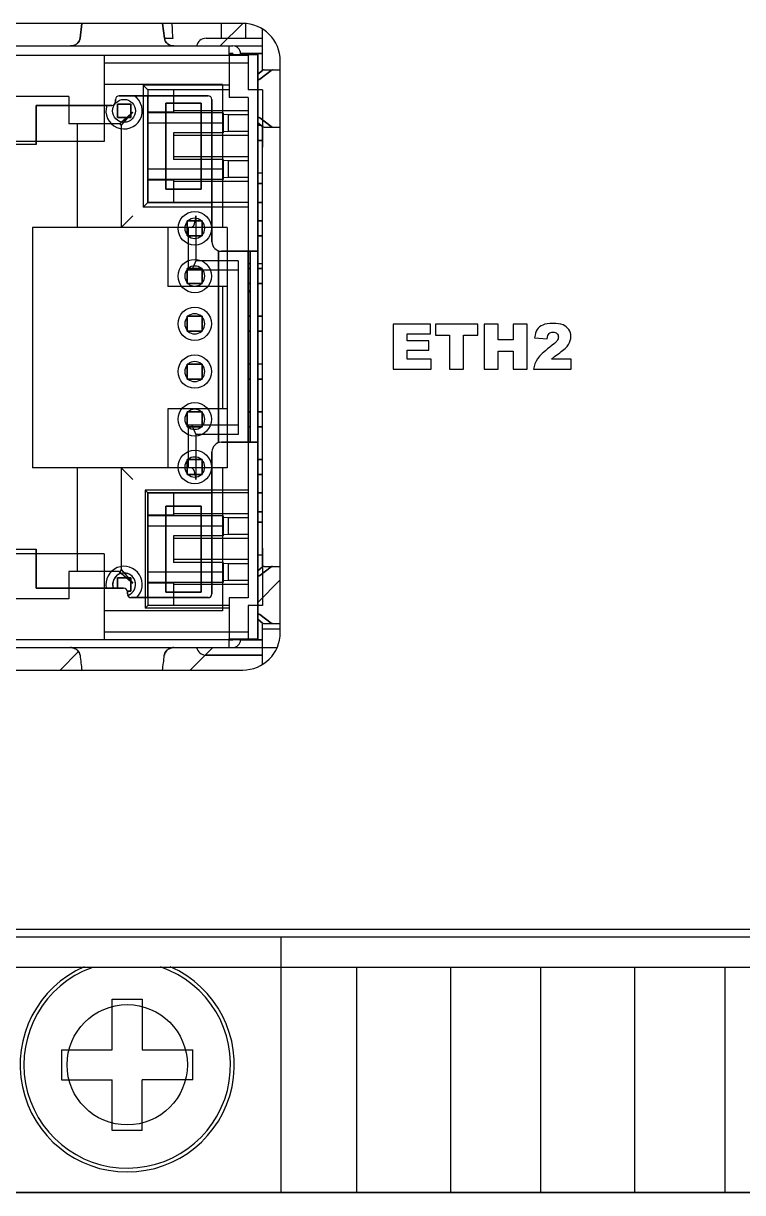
# Model space of a CAD drawing. Header units: millimetres. Extents: x 40 to 416, y -270 to 20.
# Drawn here: x 58.14 to 77.28, y -270 to -238.9 of the extents above; entities that cross this region are included whole.
import ezdxf

# ---------------------------------------------------------------- set-up
doc = ezdxf.new("R2010")
doc.units = ezdxf.units.MM

# ---------------------------------------------------------------- blocks, each defined once
blk = doc.blocks.new('MOD_MPU710')
at = {"linetype": 'Continuous'}
for p, q in [((19.646, 30.706), (19.695, 31.103)), ((23.974, 31.102), (11.312, 31.102)), ((19.695, 31.103), (19.646, 30.706)), ((21.839, 31.103), (21.888, 30.706)), ((21.888, 30.706), (21.839, 31.103)), ((23.374, 30.502), (23.974, 31.102)), ((23.4, 31.1), (23.4, 30.705)), ((24.05, 31.09), (24.05, 30.705)), ((24.5, 29.852), (24.5, 30.942)), ((11.115, 30.502), (23.713, 30.502)), ((11.115, 30.502), (23.713, 30.502)), ((19.589, 30.586), (19.623, 30.632)), ((19.623, 30.632), (19.589, 30.586)), ((19.63, 30.646), (19.646, 30.706)), ((19.646, 30.706), (19.63, 30.646)), ((21.888, 30.706), (21.904, 30.647)), ((22.114, 30.7), (21.89, 30.7)), ((21.945, 30.586), (21.911, 30.632)), ((21.912, 30.632), (21.945, 30.586)), ((22.997, 30.705), (24.5, 30.705)), ((22.997, 30.705), (24.5, 30.705)), ((23.612, 30.273), (23.612, 30.502)), ((23.612, 30.273), (23.612, 30.502)), ((23.759, 30.502), (24.5, 30.502)), ((23.759, 30.502), (24.5, 30.502)), ((24.119, 30.249), (11.47, 30.249)), ((20.284, 30.249), (20.284, 27.963)), ((23.611, 30.249), (23.611, 29.131)), ((23.713, 30.299), (23.612, 30.299)), ((23.612, 30.299), (23.713, 30.299)), ((23.612, 30.273), (24.374, 30.273)), ((23.612, 30.273), (24.374, 30.273)), ((23.713, 30.299), (23.713, 30.273)), ((23.713, 30.273), (23.713, 30.299)), ((23.917, 30.299), (23.917, 30.273)), ((23.917, 30.273), (23.917, 30.299)), ((24.5, 30.299), (23.917, 30.299)), ((23.917, 30.299), (24.5, 30.299)), ((24.05, 30.299), (24.05, 30.273)), ((24.119, 30.249), (24.119, 29.334)), ((24.374, 30.273), (24.374, 14.729)), ((24.374, 14.729), (24.374, 30.273)), ((24.119, 30.046), (20.284, 30.046)), ((24.545, 29.867), (24.96, 29.867)), ((24.545, 29.867), (24.96, 29.867)), ((24.974, 14.9), (24.974, 30.102)), ((24.504, 29.852), (24.374, 29.75)), ((24.374, 29.75), (24.504, 29.852)), ((24.381, 29.637), (24.377, 29.651)), ((24.393, 29.62), (24.381, 29.637)), ((24.393, 29.621), (24.432, 29.621)), ((24.406, 29.614), (24.393, 29.62)), ((24.393, 29.62), (24.406, 29.614)), ((24.412, 29.613), (24.406, 29.614)), ((24.406, 29.614), (24.412, 29.613)), ((24.432, 29.621), (24.412, 29.613)), ((24.412, 29.613), (24.419, 29.614)), ((24.419, 29.614), (24.432, 29.621)), ((24.728, 29.852), (24.432, 29.621)), ((24.432, 29.621), (24.728, 29.852)), ((23.433, 29.474), (20.284, 29.474)), ((21.321, 29.462), (21.321, 26.211)), ((21.321, 29.462), (21.448, 29.335)), ((23.611, 29.462), (21.321, 29.462)), ((21.448, 29.335), (21.448, 26.338)), ((23.611, 29.335), (21.448, 29.335)), ((22.134, 29.335), (22.134, 28.74)), ((23.433, 29.474), (23.433, 25.677)), ((24.5, 29.334), (24.119, 29.334)), ((24.5, 29.334), (24.5, 27.81)), ((19.344, 29.157), (17.439, 29.157)), ((19.344, 29.157), (19.344, 28.433)), ((20.589, 29.075), (20.589, 29.021)), ((20.589, 29.021), (20.589, 29.075)), ((20.639, 28.953), (20.639, 28.598)), ((20.639, 28.598), (20.639, 28.953)), ((20.995, 28.953), (20.639, 28.953)), ((20.639, 28.953), (20.995, 28.953)), ((23.055, 29.175), (20.689, 29.175)), ((20.689, 29.175), (23.055, 29.175)), ((20.995, 28.953), (20.995, 28.598)), ((20.995, 28.598), (20.995, 28.953)), ((21.448, 29.175), (21.448, 26.336)), ((21.448, 26.336), (21.448, 29.175)), ((21.928, 28.979), (21.928, 26.693)), ((21.928, 26.693), (21.928, 28.979)), ((22.868, 28.979), (21.928, 28.979)), ((21.928, 28.979), (22.868, 28.979)), ((22.868, 28.979), (22.868, 26.693)), ((22.868, 26.693), (22.868, 28.979)), ((23.155, 29.075), (23.155, 25.295)), ((23.155, 25.295), (23.155, 29.075)), ((24.119, 29.131), (23.611, 29.131)), ((24.119, 29.131), (24.119, 15.822)), ((18.481, 28.921), (18.481, 27.883)), ((18.481, 27.883), (18.481, 28.921)), ((20.489, 28.921), (18.481, 28.921)), ((18.481, 28.921), (20.489, 28.921)), ((20.69, 28.433), (21.046, 28.737)), ((20.741, 28.382), (21.046, 28.737)), ((20.741, 28.382), (21.046, 28.737)), ((22.134, 28.74), (21.448, 28.74)), ((23.455, 28.726), (21.448, 28.726)), ((24.119, 28.776), (22.134, 28.776)), ((23.455, 28.726), (23.455, 28.191)), ((23.582, 28.671), (23.455, 28.676)), ((23.582, 28.671), (23.582, 28.226)), ((24.119, 28.671), (23.582, 28.671)), ((20.69, 28.433), (19.344, 28.433)), ((19.572, 28.433), (19.572, 25.677)), ((20.995, 28.598), (20.639, 28.598)), ((20.639, 28.598), (20.995, 28.598)), ((20.739, 28.395), (20.734, 28.407)), ((20.741, 28.382), (20.741, 25.677)), ((23.455, 28.449), (21.448, 28.449)), ((24.374, 28.46), (24.504, 28.358)), ((24.504, 28.358), (24.374, 28.46)), ((24.374, 28.393), (24.46, 28.393)), ((24.462, 28.391), (24.374, 28.391)), ((24.379, 28.566), (24.377, 28.559)), ((24.393, 28.59), (24.379, 28.569)), ((24.393, 28.59), (24.406, 28.596)), ((24.406, 28.596), (24.393, 28.59)), ((24.432, 28.589), (24.393, 28.589)), ((24.406, 28.596), (24.412, 28.597)), ((24.412, 28.597), (24.406, 28.596)), ((24.412, 28.597), (24.419, 28.596)), ((24.432, 28.589), (24.412, 28.597)), ((24.419, 28.596), (24.432, 28.589)), ((24.728, 28.358), (24.432, 28.589)), ((24.432, 28.589), (24.728, 28.358)), ((24.5, 16.644), (24.5, 28.343)), ((24.545, 28.343), (24.96, 28.343)), ((24.545, 28.343), (24.96, 28.343)), ((22.134, 28.191), (22.134, 27.482)), ((23.455, 28.191), (22.134, 28.191)), ((24.119, 28.116), (22.134, 28.116)), ((23.582, 28.226), (23.455, 28.222)), ((24.119, 28.226), (23.582, 28.226)), ((18.481, 27.883), (16.449, 27.883)), ((18.481, 27.883), (16.449, 27.883)), ((20.284, 27.963), (17.236, 27.963)), ((24.5, 27.991), (24.374, 27.991)), ((24.374, 27.991), (24.5, 27.991)), ((24.119, 27.557), (22.134, 27.557)), ((23.455, 27.482), (22.134, 27.482)), ((23.455, 27.482), (23.455, 26.947)), ((23.582, 27.446), (23.455, 27.451)), ((23.582, 27.446), (23.582, 27.002)), ((24.119, 27.446), (23.582, 27.446)), ((23.455, 27.224), (21.448, 27.224)), ((24.374, 27.123), (24.5, 27.123)), ((24.5, 27.121), (24.374, 27.121)), ((23.455, 26.947), (21.448, 26.947)), ((22.134, 26.932), (21.448, 26.932)), ((22.134, 26.932), (22.134, 26.338)), ((24.119, 26.897), (22.134, 26.897)), ((23.582, 27.002), (23.455, 26.997)), ((24.119, 27.002), (23.582, 27.002)), ((24.5, 26.844), (24.374, 26.844)), ((24.374, 26.844), (24.5, 26.844)), ((22.868, 26.693), (21.928, 26.693)), ((21.928, 26.693), (22.868, 26.693)), ((21.448, 26.338), (21.321, 26.211)), ((24.119, 26.211), (21.321, 26.211)), ((24.119, 26.338), (21.448, 26.338)), ((23.155, 26.336), (21.448, 26.336)), ((21.448, 26.336), (23.155, 26.336)), ((24.5, 26.336), (24.374, 26.336)), ((24.374, 26.336), (24.5, 26.336)), ((21.046, 25.982), (20.741, 25.677)), ((20.741, 25.677), (21.046, 25.982)), ((22.497, 25.851), (22.497, 25.451)), ((22.497, 25.451), (22.497, 25.851)), ((22.897, 25.851), (22.497, 25.851)), ((22.497, 25.851), (22.897, 25.851)), ((22.724, 25.982), (22.724, 24.788)), ((22.897, 25.851), (22.897, 25.451)), ((22.897, 25.451), (22.897, 25.851)), ((24.374, 25.853), (24.5, 25.853)), ((24.5, 25.851), (24.374, 25.851)), ((18.379, 25.677), (18.379, 19.276)), ((23.56, 25.677), (18.379, 25.677)), ((21.985, 25.677), (21.985, 24.102)), ((22.519, 25.677), (22.519, 24.534)), ((23.56, 25.677), (23.56, 19.276)), ((22.897, 25.451), (22.497, 25.451)), ((22.497, 25.451), (22.897, 25.451)), ((24.5, 25.451), (24.374, 25.451)), ((24.374, 25.451), (24.5, 25.451)), ((23.332, 25.053), (23.332, 19.949)), ((23.332, 19.949), (23.332, 25.053)), ((24.374, 25.041), (23.409, 25.041)), ((23.409, 25.041), (24.374, 25.041)), ((24.119, 25.041), (24.119, 19.961)), ((24.119, 19.961), (24.119, 25.041)), ((24.171, 25.041), (24.171, 19.961)), ((24.171, 19.961), (24.171, 25.041)), ((22.497, 24.581), (22.497, 24.181)), ((22.497, 24.181), (22.497, 24.581)), ((22.897, 24.581), (22.497, 24.581)), ((22.497, 24.581), (22.897, 24.581)), ((22.724, 24.788), (22.621, 24.534)), ((23.852, 24.788), (22.724, 24.788)), ((22.897, 24.581), (22.897, 24.181)), ((22.897, 24.181), (22.897, 24.581)), ((23.852, 24.788), (23.852, 20.165)), ((24.171, 24.71), (24.119, 24.71)), ((24.119, 24.583), (24.171, 24.583)), ((24.171, 24.581), (24.119, 24.581)), ((24.5, 24.71), (24.374, 24.71)), ((24.374, 24.583), (24.5, 24.583)), ((24.5, 24.581), (24.374, 24.581)), ((23.852, 24.534), (22.519, 24.534)), ((23.56, 24.102), (21.985, 24.102)), ((22.897, 24.181), (22.497, 24.181)), ((22.497, 24.181), (22.897, 24.181)), ((23.433, 24.102), (23.433, 20.851)), ((24.171, 24.181), (24.119, 24.181)), ((24.119, 24.181), (24.171, 24.181)), ((24.5, 24.181), (24.374, 24.181)), ((24.374, 24.181), (24.5, 24.181)), ((22.497, 23.311), (22.497, 22.911)), ((22.497, 22.911), (22.497, 23.311)), ((22.897, 23.311), (22.497, 23.311)), ((22.497, 23.311), (22.897, 23.311)), ((22.897, 23.311), (22.897, 22.911)), ((22.897, 22.911), (22.897, 23.311)), ((24.119, 23.313), (24.171, 23.313)), ((24.171, 23.311), (24.119, 23.311)), ((24.374, 23.313), (24.5, 23.313)), ((24.5, 23.311), (24.374, 23.311)), ((27.974, 23.101), (27.974, 21.901)), ((28.968, 23.101), (27.974, 23.101)), ((28.968, 22.845), (28.968, 23.101)), ((29.101, 23.101), (29.101, 22.805)), ((30.228, 23.101), (29.101, 23.101)), ((30.228, 22.805), (30.228, 23.101)), ((30.398, 23.101), (30.398, 21.901)), ((30.769, 23.101), (30.398, 23.101)), ((30.769, 22.681), (30.769, 23.101)), ((31.174, 23.101), (31.174, 22.681)), ((31.546, 23.101), (31.174, 23.101)), ((31.546, 21.901), (31.546, 23.101)), ((22.897, 22.911), (22.497, 22.911)), ((22.497, 22.911), (22.897, 22.911)), ((24.171, 22.911), (24.119, 22.911)), ((24.119, 22.911), (24.171, 22.911)), ((24.5, 22.911), (24.374, 22.911)), ((24.374, 22.911), (24.5, 22.911)), ((28.346, 22.654), (28.346, 22.845)), ((28.346, 22.845), (28.968, 22.845)), ((29.101, 22.805), (29.479, 22.805)), ((29.479, 22.805), (29.479, 21.901)), ((29.85, 21.901), (29.85, 22.805)), ((29.85, 22.805), (30.228, 22.805)), ((31.739, 22.738), (32.072, 22.711)), ((28.923, 22.654), (28.346, 22.654)), ((28.346, 22.173), (28.346, 22.409)), ((28.346, 22.409), (28.923, 22.409)), ((28.923, 22.409), (28.923, 22.654)), ((31.174, 22.681), (30.769, 22.681)), ((28.986, 22.173), (28.346, 22.173)), ((28.986, 21.901), (28.986, 22.173)), ((30.769, 21.901), (30.769, 22.386)), ((30.769, 22.386), (31.174, 22.386)), ((31.174, 22.386), (31.174, 21.901)), ((32.194, 22.173), (32.273, 22.245)), ((32.714, 22.173), (32.194, 22.173)), ((32.273, 22.245), (32.408, 22.343)), ((32.714, 21.901), (32.714, 22.173)), ((22.497, 22.041), (22.497, 21.641)), ((22.497, 21.641), (22.497, 22.041)), ((22.897, 22.041), (22.497, 22.041)), ((22.497, 22.041), (22.897, 22.041)), ((22.897, 22.041), (22.897, 21.641)), ((22.897, 21.641), (22.897, 22.041)), ((24.119, 22.043), (24.171, 22.043)), ((24.171, 22.041), (24.119, 22.041)), ((24.374, 22.043), (24.5, 22.043)), ((24.5, 22.041), (24.374, 22.041)), ((27.974, 21.901), (28.986, 21.901)), ((29.479, 21.901), (29.85, 21.901)), ((30.398, 21.901), (30.769, 21.901)), ((31.174, 21.901), (31.546, 21.901)), ((31.714, 21.901), (32.714, 21.901)), ((22.897, 21.641), (22.497, 21.641)), ((22.497, 21.641), (22.897, 21.641)), ((24.171, 21.641), (24.119, 21.641)), ((24.119, 21.641), (24.171, 21.641)), ((24.5, 21.641), (24.374, 21.641)), ((24.374, 21.641), (24.5, 21.641)), ((21.985, 20.851), (21.985, 19.276)), ((23.56, 20.851), (21.985, 20.851)), ((22.497, 20.771), (22.497, 20.371)), ((22.497, 20.371), (22.497, 20.771)), ((22.897, 20.771), (22.497, 20.771)), ((22.497, 20.771), (22.897, 20.771)), ((22.897, 20.771), (22.897, 20.371)), ((22.897, 20.371), (22.897, 20.771)), ((24.119, 20.773), (24.171, 20.773)), ((24.171, 20.771), (24.119, 20.771)), ((24.374, 20.773), (24.5, 20.773)), ((24.5, 20.771), (24.374, 20.771)), ((22.897, 20.371), (22.497, 20.371)), ((22.497, 20.371), (22.897, 20.371)), ((22.519, 20.419), (22.519, 19.276)), ((23.852, 20.419), (22.519, 20.419)), ((22.621, 20.419), (22.724, 20.165)), ((24.171, 20.371), (24.119, 20.371)), ((24.119, 20.371), (24.171, 20.371)), ((24.5, 20.371), (24.374, 20.371)), ((24.374, 20.371), (24.5, 20.371)), ((22.724, 20.165), (22.724, 18.971)), ((23.852, 20.165), (22.724, 20.165)), ((24.374, 19.961), (23.409, 19.961)), ((23.409, 19.961), (24.374, 19.961)), ((23.155, 19.707), (23.155, 15.927)), ((23.155, 15.927), (23.155, 19.707)), ((22.497, 19.501), (22.497, 19.101)), ((22.497, 19.101), (22.497, 19.501)), ((22.897, 19.501), (22.497, 19.501)), ((22.497, 19.501), (22.897, 19.501)), ((22.897, 19.501), (22.897, 19.101)), ((22.897, 19.101), (22.897, 19.501)), ((24.374, 19.503), (24.5, 19.503)), ((24.5, 19.501), (24.374, 19.501)), ((23.56, 19.276), (18.379, 19.276)), ((19.572, 19.276), (19.572, 16.52)), ((20.741, 19.276), (20.741, 16.571)), ((21.046, 18.971), (20.741, 19.276)), ((20.741, 19.276), (21.046, 18.971)), ((22.897, 19.101), (22.497, 19.101)), ((22.497, 19.101), (22.897, 19.101)), ((23.433, 19.276), (23.433, 15.479)), ((24.5, 19.101), (24.374, 19.101)), ((24.374, 19.101), (24.5, 19.101)), ((21.375, 18.688), (21.375, 15.544)), ((21.375, 18.688), (21.448, 18.615)), ((24.119, 18.688), (21.375, 18.688)), ((21.448, 18.616), (21.448, 15.827)), ((21.448, 15.827), (21.448, 18.616)), ((23.155, 18.616), (21.448, 18.616)), ((21.448, 18.616), (23.155, 18.616)), ((21.448, 18.615), (21.448, 15.618)), ((24.119, 18.615), (21.448, 18.615)), ((22.134, 18.615), (22.134, 18.02)), ((24.5, 18.616), (24.374, 18.616)), ((24.374, 18.616), (24.5, 18.616)), ((21.928, 18.259), (21.928, 15.973)), ((21.928, 15.973), (21.928, 18.259)), ((22.868, 18.259), (21.928, 18.259)), ((21.928, 18.259), (22.868, 18.259)), ((24.119, 18.056), (22.134, 18.056)), ((22.868, 18.259), (22.868, 15.973)), ((22.868, 15.973), (22.868, 18.259)), ((24.5, 18.108), (24.374, 18.108)), ((24.374, 18.108), (24.5, 18.108)), ((22.134, 18.02), (21.448, 18.02)), ((23.455, 18.006), (21.448, 18.006)), ((23.455, 17.729), (21.448, 17.729)), ((23.455, 18.006), (23.455, 17.471)), ((23.582, 17.951), (23.455, 17.956)), ((23.582, 17.951), (23.582, 17.506)), ((24.119, 17.951), (23.582, 17.951)), ((24.5, 17.831), (24.374, 17.831)), ((24.374, 17.831), (24.5, 17.831)), ((22.134, 17.471), (22.134, 16.762)), ((23.455, 17.471), (22.134, 17.471)), ((23.582, 17.506), (23.455, 17.502)), ((24.119, 17.506), (23.582, 17.506)), ((16.449, 17.119), (18.481, 17.119)), ((16.449, 17.119), (18.481, 17.119)), ((18.481, 17.119), (18.481, 16.081)), ((18.481, 16.081), (18.481, 17.119)), ((24.119, 17.396), (22.134, 17.396)), ((24.5, 17.142), (24.5, 15.618)), ((20.284, 16.99), (17.236, 16.99)), ((20.284, 16.99), (20.284, 14.704)), ((24.119, 16.837), (22.134, 16.837)), ((24.374, 16.963), (24.5, 16.963)), ((24.5, 16.961), (24.374, 16.961)), ((19.344, 16.52), (19.344, 15.796)), ((20.69, 16.52), (19.344, 16.52)), ((20.69, 16.52), (21.046, 16.215)), ((20.69, 16.52), (21.046, 16.215)), ((20.703, 16.522), (20.715, 16.527)), ((20.734, 16.546), (20.739, 16.558)), ((20.741, 16.571), (21.046, 16.215)), ((23.455, 16.504), (21.448, 16.504)), ((23.455, 16.762), (22.134, 16.762)), ((23.455, 16.762), (23.455, 16.227)), ((23.582, 16.726), (23.455, 16.731)), ((23.582, 16.726), (23.582, 16.282)), ((24.119, 16.726), (23.582, 16.726)), ((24.374, 16.542), (24.504, 16.644)), ((24.504, 16.644), (24.374, 16.542)), ((24.399, 16.561), (24.374, 16.561)), ((24.374, 16.561), (24.399, 16.561)), ((24.728, 16.644), (24.432, 16.413)), ((24.432, 16.413), (24.728, 16.644)), ((24.545, 16.659), (24.96, 16.659)), ((24.545, 16.659), (24.96, 16.659)), ((20.639, 16.355), (20.639, 16.081)), ((20.639, 16.081), (20.639, 16.355)), ((20.995, 16.355), (20.639, 16.355)), ((20.639, 16.355), (20.995, 16.355)), ((20.995, 16.355), (20.995, 15.999)), ((20.995, 15.999), (20.995, 16.355)), ((23.455, 16.227), (21.448, 16.227)), ((22.134, 16.212), (21.448, 16.212)), ((22.134, 16.212), (22.134, 15.618)), ((24.119, 16.177), (22.134, 16.177)), ((23.582, 16.282), (23.455, 16.277)), ((24.119, 16.282), (23.582, 16.282)), ((24.374, 15.697), (24.974, 16.297)), ((24.381, 16.429), (24.377, 16.443)), ((24.393, 16.412), (24.381, 16.429)), ((24.393, 16.413), (24.432, 16.413)), ((24.406, 16.406), (24.393, 16.412)), ((24.393, 16.412), (24.406, 16.406)), ((24.412, 16.405), (24.406, 16.406)), ((24.406, 16.406), (24.412, 16.405)), ((24.432, 16.413), (24.412, 16.405)), ((24.412, 16.405), (24.419, 16.406)), ((24.419, 16.406), (24.432, 16.413)), ((20.805, 16.081), (18.481, 16.081)), ((18.481, 16.081), (20.805, 16.081)), ((20.995, 15.999), (20.905, 15.999)), ((20.905, 15.999), (20.995, 15.999)), ((20.905, 15.981), (20.905, 15.927)), ((20.905, 15.927), (20.905, 15.981)), ((22.868, 15.973), (21.928, 15.973)), ((21.928, 15.973), (22.868, 15.973)), ((19.344, 15.796), (17.439, 15.796)), ((23.055, 15.827), (21.005, 15.827)), ((21.005, 15.827), (23.055, 15.827)), ((21.448, 15.618), (21.375, 15.544)), ((23.611, 15.618), (21.448, 15.618)), ((23.611, 15.822), (23.611, 14.704)), ((24.119, 15.822), (23.611, 15.822)), ((24.119, 15.618), (24.119, 14.704)), ((24.5, 15.618), (24.119, 15.618)), ((23.433, 15.479), (20.284, 15.479)), ((23.611, 15.544), (21.375, 15.544)), ((24.504, 15.15), (24.374, 15.252)), ((24.374, 15.252), (24.504, 15.15)), ((24.379, 15.358), (24.377, 15.351)), ((24.393, 15.382), (24.379, 15.361)), ((24.393, 15.382), (24.406, 15.388)), ((24.406, 15.388), (24.393, 15.382)), ((24.432, 15.381), (24.393, 15.381)), ((24.406, 15.388), (24.412, 15.389)), ((24.412, 15.389), (24.406, 15.388)), ((24.412, 15.389), (24.419, 15.388)), ((24.432, 15.381), (24.412, 15.389)), ((24.419, 15.388), (24.432, 15.381)), ((24.728, 15.15), (24.432, 15.381)), ((24.432, 15.381), (24.728, 15.15)), ((24.5, 14.06), (24.5, 15.135)), ((24.5, 15), (24.974, 15)), ((24.545, 15.135), (24.96, 15.135)), ((24.545, 15.135), (24.96, 15.135)), ((24.119, 14.704), (11.47, 14.704)), ((24.119, 14.907), (20.284, 14.907)), ((23.612, 14.5), (23.612, 14.729)), ((23.612, 14.5), (23.612, 14.729)), ((23.612, 14.729), (24.374, 14.729)), ((23.612, 14.729), (24.374, 14.729)), ((23.713, 14.703), (23.612, 14.703)), ((23.612, 14.703), (23.713, 14.703)), ((23.713, 14.729), (23.713, 14.703)), ((23.713, 14.703), (23.713, 14.729)), ((23.917, 14.729), (23.917, 14.703)), ((23.917, 14.703), (23.917, 14.729)), ((24.5, 14.703), (23.917, 14.703)), ((23.917, 14.703), (24.5, 14.703)), ((11.115, 14.5), (23.713, 14.5)), ((11.115, 14.5), (23.713, 14.5)), ((19.116, 13.9), (19.607, 14.391)), ((19.622, 14.37), (19.589, 14.416)), ((19.589, 14.416), (19.623, 14.37)), ((19.646, 14.296), (19.63, 14.355)), ((21.904, 14.356), (21.888, 14.296)), ((21.888, 14.296), (21.904, 14.356)), ((21.945, 14.416), (21.911, 14.37)), ((21.911, 14.37), (21.945, 14.416)), ((22.577, 13.9), (23.177, 14.5)), ((23.759, 14.5), (24.5, 14.5)), ((23.759, 14.5), (24.879, 14.5)), ((24.5, 14.297), (22.997, 14.297)), ((22.997, 14.297), (24.5, 14.297)), ((11.312, 13.9), (23.974, 13.9)), ((81, 7), (0, 7)), ((0, 6.8), (81, 6.8)), ((25, 0), (25, 6.8)), ((7.4, 6), (81.25, 6)), ((27, 6), (27, 0)), ((29.5, 6), (29.5, 0)), ((31.9, 6), (31.9, 0)), ((34.4, 6), (34.4, 0)), ((36.8, 6), (36.8, 0)), ((20.5, 3.8), (20.5, 5.15)), ((20.5, 5.15), (21.3, 5.15)), ((21.3, 5.15), (21.3, 3.8)), ((19.15, 3.8), (19.15, 3)), ((19.15, 3.8), (20.5, 3.8)), ((21.3, 3.8), (22.65, 3.8)), ((22.65, 3), (22.65, 3.8)), ((19.15, 3), (20.5, 3)), ((20.5, 1.65), (20.5, 3)), ((21.3, 1.65), (21.3, 3)), ((22.65, 3), (21.3, 3)), ((21.3, 1.65), (20.5, 1.65)), ((81, 0), (0, 0)), ((14.8, 0), (34.4, 0)), ((34.4, 0), (81, 0))]:
    blk.add_line(p, q, dxfattribs=at)
for points in [[(20.741, 28.382), (20.739, 28.395), (20.734, 28.407), (20.726, 28.418), (20.715, 28.426), (20.703, 28.431), (20.69, 28.433)], [(20.715, 28.426), (20.703, 28.431), (20.69, 28.433)], [(20.69, 16.52), (20.703, 16.522), (20.715, 16.527), (20.726, 16.535), (20.734, 16.546), (20.739, 16.558), (20.741, 16.571)]]:
    blk.add_lwpolyline(points, dxfattribs=at)
for centre, radius in [((20.817, 28.776), 0.305), ((20.817, 28.776), 0.305), ((22.697, 25.651), 0.445), ((22.697, 25.651), 0.445), ((22.697, 24.381), 0.445), ((22.697, 24.381), 0.445), ((22.697, 23.111), 0.445), ((22.697, 23.111), 0.445), ((22.697, 21.841), 0.445), ((22.697, 21.841), 0.445), ((22.697, 20.571), 0.445), ((22.697, 20.571), 0.445), ((22.697, 19.301), 0.445), ((22.697, 19.301), 0.445), ((20.9, 3.4), 1.6)]:
    blk.add_circle(centre, radius, dxfattribs=at)
for centre, radius, start, end in [((25.586, 31.1), 3.495, 179.9973, 186.5691), ((23.974, 30.102), 1, 0, 90), ((19.406, 30.756), 0.25, 313.88, 316.9938), ((19.411, 30.755), 0.245, 313.1881, 316.3803), ((19.435, 30.735), 0.214, 331.1688, 335.4065), ((19.446, 30.729), 0.202, 331.3432, 335.8283), ((22.083, 30.726), 0.196, 186.0261, 204.0565), ((22.099, 30.735), 0.214, 204.5311, 208.9275), ((22.087, 30.728), 0.201, 204.0528, 208.7463), ((22.128, 30.756), 0.249, 222.9308, 226.0956), ((22.122, 30.754), 0.244, 223.6192, 226.8737), ((22.997, 30.451), 0.254, 90, 168.4628), ((22.997, 30.451), 0.254, 90, 168.463), ((23.713, 30.299), 0.203, 0, 90), ((23.713, 30.299), 0.203, 0, 90), ((20.817, 28.776), 0.483, 162.2869, 56.0752), ((20.817, 28.776), 0.483, 162.2779, 56.0407), ((20.489, 29.021), 0.1, 270, 0), ((20.489, 29.021), 0.1, 270, 0), ((20.689, 29.075), 0.1, 90, 180), ((20.689, 29.075), 0.1, 90, 180), ((23.055, 29.075), 0.1, 0, 90), ((23.055, 29.075), 0.1, 0, 90), ((20.69, 28.382), 0.0508, 0, 90), ((24.451, 28.547), 0.075, 163.2897, 165.508), ((22.697, 25.651), 0.267, 138.5823, 221.4177), ((22.697, 25.651), 0.267, 138.5823, 221.4177), ((22.697, 25.651), 0.267, 48.5823, 131.4177), ((22.697, 25.651), 0.267, 48.5823, 131.4177), ((22.697, 25.651), 0.267, 318.5823, 41.4177), ((22.697, 25.651), 0.267, 318.5823, 41.4177), ((22.697, 25.651), 0.267, 228.5823, 311.4177), ((22.697, 25.651), 0.267, 228.5823, 311.4177), ((23.409, 25.295), 0.254, 180, 270), ((23.409, 25.295), 0.254, 180, 270), ((22.697, 24.381), 0.267, 48.5823, 131.4177), ((22.697, 24.381), 0.267, 48.5823, 131.4177), ((22.697, 24.381), 0.267, 138.5823, 221.4177), ((22.697, 24.381), 0.267, 138.5823, 221.4177), ((22.697, 24.381), 0.267, 318.5823, 41.4177), ((22.697, 24.381), 0.267, 318.5823, 41.4177), ((22.697, 24.381), 0.267, 228.5823, 311.4177), ((22.697, 24.381), 0.267, 228.5823, 311.4177), ((23.3, 24.5), 1, 325.2485, 331.8043), ((22.697, 23.111), 0.267, 48.5823, 131.4177), ((22.697, 23.111), 0.267, 48.5823, 131.4177), ((22.697, 23.111), 0.267, 138.5823, 221.4177), ((22.697, 23.111), 0.267, 138.5823, 221.4177), ((22.697, 23.111), 0.267, 318.5823, 41.4177), ((22.697, 23.111), 0.267, 318.5823, 41.4177), ((22.697, 23.111), 0.267, 228.5823, 311.4177), ((22.697, 23.111), 0.267, 228.5823, 311.4177), ((22.697, 21.841), 0.267, 48.5823, 131.4177), ((22.697, 21.841), 0.267, 48.5823, 131.4177), ((22.697, 21.841), 0.267, 138.5823, 221.4177), ((22.697, 21.841), 0.267, 138.5823, 221.4177), ((22.697, 21.841), 0.267, 318.5823, 41.4177), ((22.697, 21.841), 0.267, 318.5823, 41.4177), ((22.697, 21.841), 0.267, 228.5823, 311.4177), ((22.697, 21.841), 0.267, 228.5823, 311.4177), ((22.697, 20.571), 0.267, 138.5823, 221.4177), ((22.697, 20.571), 0.267, 138.5823, 221.4177), ((22.697, 20.571), 0.267, 48.5823, 131.4177), ((22.697, 20.571), 0.267, 48.5823, 131.4177), ((22.697, 20.571), 0.267, 318.5823, 41.4177), ((22.697, 20.571), 0.267, 318.5823, 41.4177), ((22.697, 20.571), 0.267, 228.5823, 311.4177), ((22.697, 20.571), 0.267, 228.5823, 311.4177), ((23.409, 19.707), 0.254, 90, 180), ((23.409, 19.707), 0.254, 90, 180), ((22.697, 19.301), 0.267, 138.5823, 221.4177), ((22.697, 19.301), 0.267, 138.5823, 221.4177), ((22.697, 19.301), 0.267, 48.5823, 131.4177), ((22.697, 19.301), 0.267, 48.5823, 131.4177), ((22.697, 19.301), 0.267, 318.5823, 41.4177), ((22.697, 19.301), 0.267, 318.5823, 41.4177), ((22.697, 19.301), 0.267, 228.5823, 311.4177), ((22.697, 19.301), 0.267, 228.5823, 311.4177), ((20.817, 16.177), 0.483, 312.8848, 191.5725), ((20.817, 16.177), 0.483, 312.903, 191.5799), ((20.69, 16.571), 0.0508, 270, 0), ((20.817, 16.177), 0.305, 287.9598, 198.4351), ((20.817, 16.177), 0.305, 290.3176, 198.4102), ((20.805, 15.981), 0.1, 0, 90), ((20.805, 15.981), 0.1, 0, 90), ((21.005, 15.927), 0.1, 180, 270), ((21.005, 15.927), 0.1, 180, 270), ((23.055, 15.927), 0.1, 270, 0), ((23.055, 15.927), 0.1, 270, 0), ((24.451, 15.339), 0.075, 163.2897, 165.508), ((23.713, 14.703), 0.203, 270, 360), ((23.713, 14.703), 0.203, 270, 360), ((23.974, 14.9), 1, 270, 0), ((19.406, 14.246), 0.249, 42.9308, 46.0956), ((19.412, 14.248), 0.244, 43.6192, 46.8737), ((19.435, 14.267), 0.214, 24.5307, 28.927), ((19.447, 14.274), 0.201, 24.0528, 28.7463), ((19.451, 14.276), 0.196, 6.0261, 24.0565), ((22.099, 14.267), 0.214, 151.169, 155.4066), ((22.088, 14.273), 0.202, 151.3432, 155.8283), ((22.128, 14.246), 0.25, 133.88, 136.9938), ((22.123, 14.247), 0.245, 133.1881, 136.3803), ((22.997, 14.551), 0.254, 191.5372, 270), ((22.997, 14.551), 0.254, 191.537, 270), ((20.9, 3.4), 2.85, 113.7203, 66.2797), ((20.9, 3.4), 2.75, 110.0537, 71.1604)]:
    blk.add_arc(centre, radius, start, end, dxfattribs=at)
for centre, major_axis, ratio, start_param, end_param in [((24.545, 29.613), (0, 0.254), 0.466308, 0, 0.349066), ((24.545, 29.613), (0, 0.254), 0.466308, 0, 0.349066), ((24.545, 28.597), (0, 0.254), 0.466308, -3.490659, -3.141593), ((24.545, 28.597), (0, 0.254), 0.466308, -3.490659, -3.141593), ((22.601, 25.982), (0, 0.305), 0.404026, -3.141593, -1.570796), ((22.601, 18.971), (0, 0.305), 0.404026, -1.570796, 0), ((24.545, 16.405), (0, 0.254), 0.466308, 0, 0.349066), ((24.545, 16.405), (0, 0.254), 0.466308, 0, 0.349066), ((24.545, 15.389), (0, 0.254), 0.466308, -3.490659, -3.141593), ((24.545, 15.389), (0, 0.254), 0.466308, -3.490659, -3.141593), ((19.925, 18.154), (0, 5.004), 0.087489, -3.832073, -3.696002), ((19.925, 18.154), (0, 5.004), 0.087489, -3.832073, -3.696002), ((21.609, 18.154), (0, 5.004), 0.087489, -2.587183, -2.451113), ((21.609, 18.154), (0, 5.004), 0.087489, -2.587184, -2.451113)]:
    blk.add_ellipse(centre, major_axis=major_axis, ratio=ratio, start_param=start_param, end_param=end_param, dxfattribs=at)
for points, knots in [([(19.393, 30.502), (19.429, 30.502), (19.498, 30.516), (19.556, 30.554), (19.579, 30.576)], [0, 0, 0, 0, 0.53169, 1, 1, 1, 1]), ([(19.579, 30.576), (19.556, 30.554), (19.498, 30.517), (19.429, 30.502), (19.393, 30.502)], [0, 0, 0, 0, 0.469067, 1, 1, 1, 1]), ([(21.955, 30.576), (21.978, 30.554), (22.036, 30.516), (22.105, 30.502), (22.141, 30.502)], [0, 0, 0, 0, 0.468285, 1, 1, 1, 1]), ([(22.141, 30.502), (22.105, 30.502), (22.036, 30.517), (21.978, 30.554), (21.955, 30.576)], [0, 0, 0, 0, 0.530861, 1, 1, 1, 1]), ([(24.769, 29.867), (24.765, 29.867), (24.751, 29.866), (24.737, 29.859), (24.728, 29.852)], [0, 0, 0, 0, 0.235956, 1, 1, 1, 1]), ([(24.728, 29.852), (24.731, 29.854), (24.743, 29.862), (24.758, 29.867), (24.769, 29.867)], [0, 0, 0, 0, 0.273103, 1, 1, 1, 1]), ([(24.728, 28.358), (24.731, 28.356), (24.743, 28.348), (24.758, 28.343), (24.769, 28.343)], [0, 0, 0, 0, 0.273114, 1, 1, 1, 1]), ([(24.769, 28.343), (24.765, 28.343), (24.751, 28.344), (24.737, 28.351), (24.728, 28.358)], [0, 0, 0, 0, 0.235955, 1, 1, 1, 1]), ([(24.769, 16.659), (24.765, 16.659), (24.751, 16.658), (24.737, 16.651), (24.728, 16.644)], [0, 0, 0, 0, 0.235956, 1, 1, 1, 1]), ([(24.728, 16.644), (24.731, 16.646), (24.743, 16.654), (24.758, 16.659), (24.769, 16.659)], [0, 0, 0, 0, 0.273103, 1, 1, 1, 1]), ([(24.728, 15.15), (24.731, 15.148), (24.743, 15.14), (24.758, 15.135), (24.769, 15.135)], [0, 0, 0, 0, 0.273114, 1, 1, 1, 1]), ([(24.769, 15.135), (24.765, 15.135), (24.751, 15.136), (24.737, 15.143), (24.728, 15.15)], [0, 0, 0, 0, 0.235955, 1, 1, 1, 1]), ([(19.579, 14.426), (19.556, 14.448), (19.498, 14.486), (19.429, 14.5), (19.393, 14.5)], [0, 0, 0, 0, 0.468284, 1, 1, 1, 1]), ([(19.393, 14.5), (19.429, 14.5), (19.498, 14.485), (19.556, 14.448), (19.579, 14.426)], [0, 0, 0, 0, 0.530861, 1, 1, 1, 1]), ([(22.141, 14.5), (22.105, 14.5), (22.036, 14.486), (21.978, 14.448), (21.955, 14.426)], [0, 0, 0, 0, 0.53169, 1, 1, 1, 1]), ([(21.955, 14.426), (21.978, 14.448), (22.036, 14.485), (22.105, 14.5), (22.141, 14.5)], [0, 0, 0, 0, 0.469067, 1, 1, 1, 1])]:
    blk.add_open_spline(points, degree=3, knots=knots, dxfattribs=at)
for points in [[(31.958, 23.079), (31.894, 23.051), (31.845, 23.01), (31.81, 22.958)], [(32.222, 23.121), (32.109, 23.121), (32.022, 23.107), (31.958, 23.079)], [(32.496, 23.081), (32.43, 23.108), (32.339, 23.121), (32.222, 23.121)], [(32.65, 22.958), (32.612, 23.013), (32.561, 23.054), (32.496, 23.081)], [(31.81, 22.958), (31.775, 22.905), (31.752, 22.832), (31.739, 22.738)], [(32.072, 22.711), (32.082, 22.778), (32.1, 22.826), (32.127, 22.853)], [(32.127, 22.853), (32.154, 22.879), (32.189, 22.893), (32.231, 22.893)], [(32.231, 22.893), (32.272, 22.893), (32.306, 22.88), (32.333, 22.854)], [(32.333, 22.854), (32.36, 22.828), (32.374, 22.796), (32.374, 22.76)], [(32.374, 22.76), (32.374, 22.726), (32.36, 22.691), (32.333, 22.653)], [(32.642, 22.562), (32.684, 22.629), (32.706, 22.698), (32.706, 22.772)], [(32.706, 22.772), (32.706, 22.841), (32.687, 22.902), (32.65, 22.958)], [(32.145, 22.488), (31.985, 22.369), (31.876, 22.266), (31.818, 22.179)], [(32.333, 22.653), (32.305, 22.616), (32.243, 22.56), (32.145, 22.488)], [(32.408, 22.343), (32.521, 22.422), (32.599, 22.495), (32.642, 22.562)], [(31.818, 22.179), (31.76, 22.093), (31.725, 21.999), (31.714, 21.901)]]:
    blk.add_open_spline(points, degree=3, dxfattribs=at)

msp = doc.modelspace()

# ---------------------------------------------------------------- block references
msp.add_blockref('MOD_MPU710', (40, -270))

doc.saveas('drawing.dxf')
